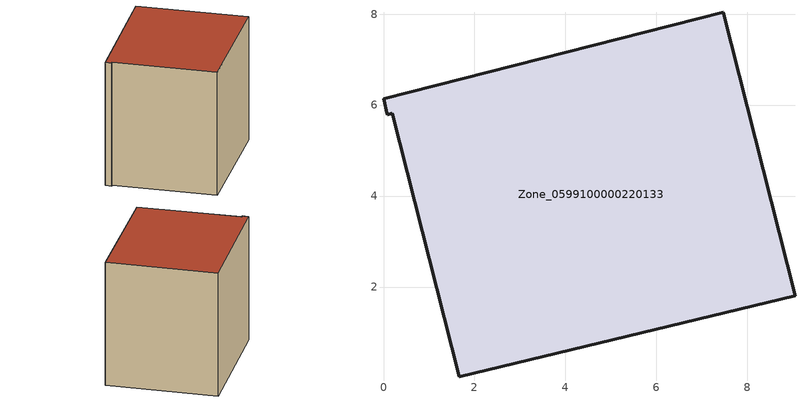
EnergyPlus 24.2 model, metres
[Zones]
Zone_0599100000220133
 floor ground (C_G): 0.19,5.82 0.09,5.79 0,6.14 7.47,8.04 9.05,1.81 1.67,0.03 z0
 wall outside (C_F): 9.05,1.81 7.47,8.04 0,6.14 0.09,5.79 0.19,5.82 1.67,0.03 9.05,1.81 z0:7.49
 roof outside (C_R): 0.19,5.82 1.67,0.03 9.05,1.81 7.47,8.04 0,6.14 0.09,5.79 z7.49
[BUILDING]
Pand.0599100000220133: North Axis=0; Terrain=City; Loads Convergence Tolerance Value=0.04; Temperature Convergence Tolerance Value=0.4; Solar Distribution=FullExterior; Maximum Number of Warmup Days=25; Minimum Number of Warmup Days=1
[Site:Location]
Rotterdam.The.Hague.AP_ZH_NLD Design_Conditions: Latitude=51.96; Longitude=4.45; Time Zone=1; Elevation=-4.5
[SITE:GROUNDTEMPERATURE:BUILDINGSURFACE]
18, 18, 18, 18, 18, 18, 18, 18, 18, 18, 18, 18
[MATERIAL] Thermal Absorptance=0.9; Solar Absorptance=0.7; Visible Absorptance=0.7
Name | Roughness | Thickness | Conductivity | Density | Specific Heat
G.TI.1965-1974 | MediumSmooth | 0.15 | 0.882353 | 540 | 1210
F.TI.1965-1974 | Rough | 0.3 | 0.697674 | 1920 | 840
R.TI.1965-1974 | MediumRough | 0.2 | 0.232558 | 1500 | 1000
[CONSTRUCTION]
C_G: G.TI.1965-1974
C_F: F.TI.1965-1974
C_R: R.TI.1965-1974
[ZONE]
Zone_0599100000220133: Type=1; Multiplier=1; Ceiling Height=Autocalculate; Volume=Autocalculate; Floor Area=autocalculate; Part of Total Floor Area=Yes
[ZONEINFILTRATION:DESIGNFLOWRATE]
Infil_Zone_0599100000220133: Zone or ZoneList or Space or SpaceList=Zone_0599100000220133; Schedule=AlwaysOn; Design Flow Rate Calculation Method=Flow/Area; Flow Rate per Floor Area=0.003; Constant Term Coefficient=1; Temperature Term Coefficient=0; Velocity Term Coefficient=0; Velocity Squared Term Coefficient=0
[HVACTEMPLATE:ZONE:IDEALLOADSAIRSYSTEM]
Zone_0599100000220133: Maximum Heating Supply Air Temperature=50; Minimum Cooling Supply Air Temperature=13; Maximum Heating Supply Air Humidity Ratio=0.0156; Minimum Cooling Supply Air Humidity Ratio=0.0077; Heating Limit=NoLimit; Cooling Limit=NoLimit; Dehumidification Control Type=ConstantSensibleHeatRatio; Cooling Sensible Heat Ratio=0.7; Dehumidification Setpoint=60; Humidification Control Type=None; Humidification Setpoint=30; Outdoor Air Method=None; Outdoor Air Flow Rate per Person=0.00944; Outdoor Air Flow Rate per Zone Floor Area=0; Outdoor Air Flow Rate per Zone=0; Demand Controlled Ventilation Type=None; Outdoor Air Economizer Type=NoEconomizer; Heat Recovery Type=None; Sensible Heat Recovery Effectiveness=0.7; Latent Heat Recovery Effectiveness=0.65
[ZONECONTROL:THERMOSTAT]
ThermostatControl_Zone_0599100000220133: Zone or ZoneList=Zone_0599100000220133; Control Type Schedule=DualSetpointControlType; Control 1=Thermostat_Zone_0599100000220133; Temperature Difference Between Cutout And Setpoint=0
[THERMOSTATSETPOINT:DUALSETPOINT]
Thermostat_Zone_0599100000220133: Heating Setpoint Temperature Schedule=HeatingSetpoint_Zone_0599100000220133; Cooling Setpoint Temperature Schedule=CoolingSetpoint_Zone_0599100000220133
[SCHEDULE:COMPACT]
HeatingSetpoint_Zone_0599100000220133: Through: 12/31, For: AllDays, Until: 24:00, 21
CoolingSetpoint_Zone_0599100000220133: Through: 12/31, For: AllDays, Until: 24:00, 24
DualSetpointControlType: Through: 12/31, For: AllDays, Until: 24:00, 4
AlwaysOn: Through: 12/31, For: AllDays, Until: 24:00, 1
